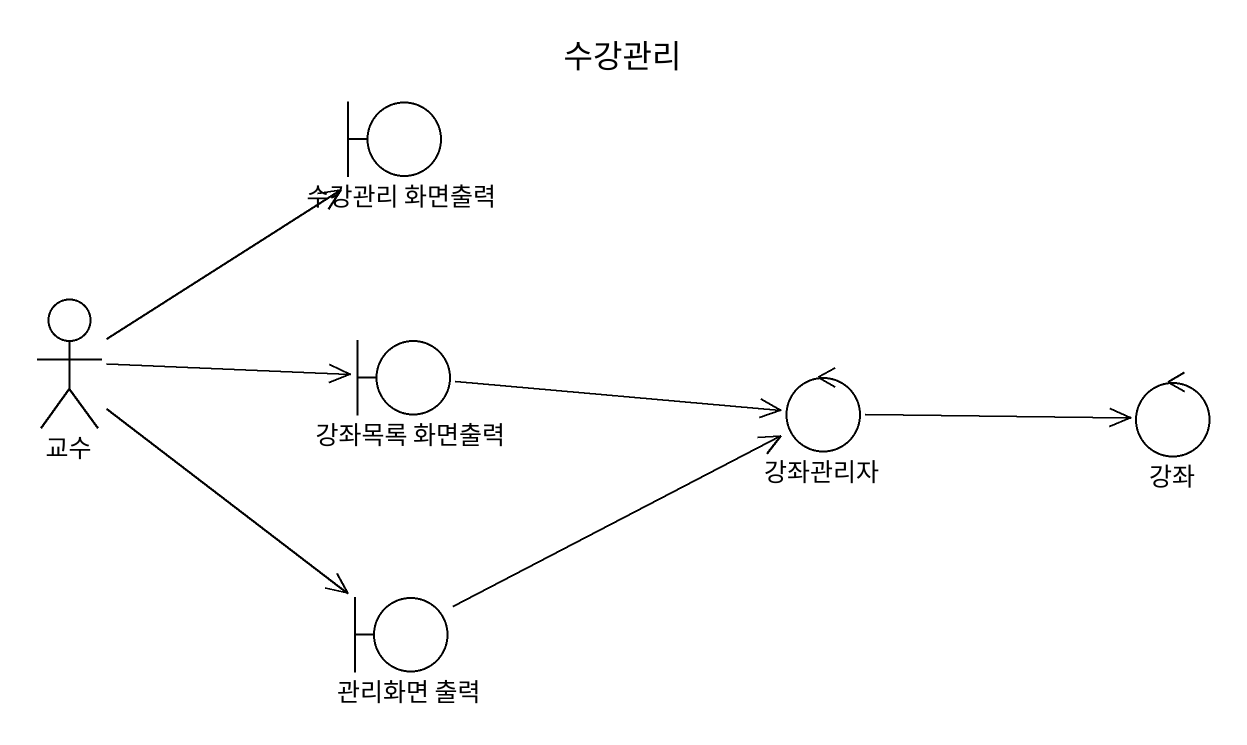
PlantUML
@startuml
title 수강관리
boundary "수강관리 화면출력" as 수강관리_화면출력
actor 교수
boundary "강좌목록 화면출력" as 강좌목록_화면출력
control 강좌관리자
control 강좌
boundary "관리화면 출력" as 관리화면_출력
교수 -up-> 수강관리_화면출력
교수 -right-> 강좌목록_화면출력
교수 --> 관리화면_출력
강좌목록_화면출력 -right-> 강좌관리자
강좌관리자 -right-> 강좌
관리화면_출력 -right-> 강좌관리자
@enduml
